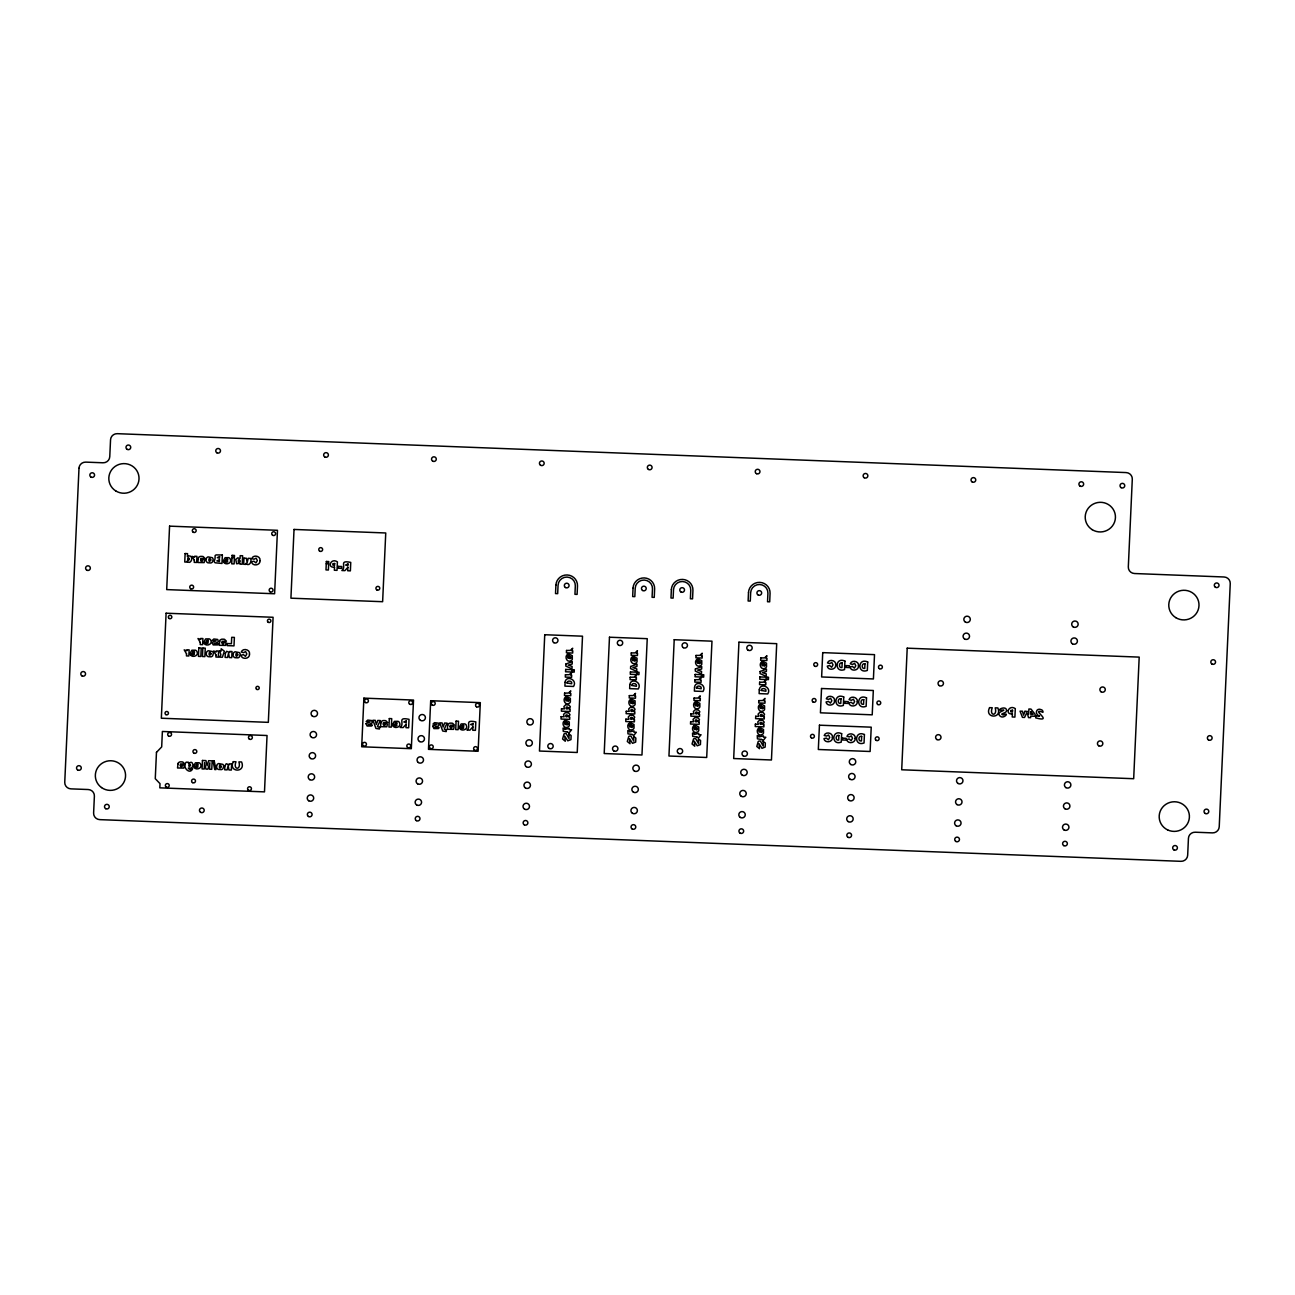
<?xml version="1.0" encoding="UTF-8"?>
<svg xmlns="http://www.w3.org/2000/svg" width="1295" height="1295" viewBox="0 0 1295 1295"><rect width="100%" height="100%" fill="white"/><g stroke="black" fill="none" stroke-linecap="round" stroke-linejoin="round"><path stroke-width="1.5" d="M192.583 768.696C190.138 775.268 181.672 767.255 186.156 762.172L188.39 762.253L188.358 763.16L191.029 762.269A2.315 2.266 -7 0 1 192.307 763.03C193.894 764.957 192.405 768.922 189.588 768.129C186.091 767.045 190.414 771.221 192.583 768.696M78.995 468.223L64.75 782.277A6.475 6.345 -7 0 0 70.934 788.865L88.206 789.529A6.475 6.345 -7 0 1 94.389 796.117L93.612 813.05A6.475 6.345 -7 0 0 99.812 819.638L1180.91 861.321A6.475 6.345 -7 0 0 1187.677 855.218L1188.438 838.302A6.475 6.345 -7 0 1 1195.204 832.216L1212.46 832.879A6.475 6.345 -7 0 0 1219.226 826.777L1230.25 583.576A6.475 6.345 -7 0 0 1224.066 576.987L1134.517 573.523A6.475 6.345 -7 0 1 1128.317 566.935L1132.299 479.166A6.475 6.345 -7 0 0 1126.116 472.578L117.295 433.679A6.475 6.345 -7 0 0 110.544 439.782L109.767 456.698A6.475 6.345 -7 0 1 103.017 462.784L85.745 462.121A6.475 6.345 -7 0 0 78.995 468.223M156.468 752.363L155.27 778.683L160.013 783.653L159.819 787.846L264.488 791.876L267.045 735.511L162.377 731.481L161.681 746.924L156.468 752.363M169.58 526.142L166.699 589.597L274.605 593.757L277.47 530.303L169.58 526.142M166.1 613.215L161.341 718.223L268.324 722.351L273.083 617.278L166.1 613.215M185.12 553.548L184.748 562.014L186.982 562.095L187.03 561.188C191.012 565.818 194.347 555.345 188.73 555.927A2.315 2.266 -7 0 0 187.419 556.575L187.548 553.645L185.12 553.548M177.998 763.985L177.528 767.984L183.825 768.081L184.424 765.474L180.345 763.985L184.732 763.872L182.822 762.01A9.988 9.777 -7 0 0 179.843 761.913L178.451 762.658A2.719 2.655 -7 0 0 177.998 763.985M180.296 765.167C180.118 768.631 184.764 765.604 180.296 765.167M186.529 653.846L186.448 655.901L188.86 655.998L189.135 649.863L186.885 649.782L186.836 650.786L184.198 649.863L186.529 653.846M190.106 653.295C196.953 653.198 194.671 655.675 190.187 654.461C192.065 658.378 199.479 655.723 196.905 651.401A3.027 2.962 -7 0 0 195.432 650.203L191.838 650.236L190.106 653.295M194.347 560.33L194.25 562.386L196.662 562.467L196.937 556.348L194.687 556.251L194.638 557.255L192 556.332L194.347 560.33M198.297 558.517L197.811 562.516L204.124 562.613L204.723 560.007L200.644 558.534L205.031 558.404L203.121 556.542A9.988 9.777 -7 0 0 200.142 556.445L198.75 557.206A2.719 2.655 -7 0 0 198.297 558.517M200.595 559.715C200.417 563.163 205.063 560.136 200.595 559.715M198.831 647.905L198.443 656.371L200.854 656.468L201.227 648.002L198.831 647.905M193.7 765.847C200.547 765.75 198.264 768.243 193.781 767.012C195.658 770.93 203.072 768.291 200.515 763.953A3.027 2.962 -7 0 0 199.025 762.755L195.432 762.787L193.7 765.847M200.32 642.514L200.223 644.57L202.635 644.667L202.91 638.548L200.676 638.451L200.628 639.455L197.989 638.532L200.32 642.514M202.846 648.067L202.457 656.516L204.869 656.614L205.257 648.164L202.846 648.067M203.882 641.964C210.745 641.867 208.446 644.343 203.962 643.129C205.84 647.047 213.254 644.392 210.696 640.07A3.027 2.962 -7 0 0 209.223 638.872L205.614 638.904L203.882 641.964M202.441 760.473L202.052 768.922L204.238 769.003L204.529 762.561L205.921 769.068L207.896 769.149L209.871 762.771L209.58 769.214L211.765 769.295L212.153 760.845L208.641 760.699L207.054 765.798L205.937 760.602L202.441 760.473M219.454 559.812L219.373 561.528L216.848 560.913L219.454 559.812M219.6 556.591L219.519 558.21L217.333 557.643L219.6 556.591M216.006 654.995L215.909 657.034L218.321 657.132L218.596 651.013L216.362 650.916L216.314 651.919L213.675 650.996L216.006 654.995M222.368 554.988L221.979 563.454L215.18 562.791A2.299 2.25 -7 0 1 214.161 561.366C215.342 558.372 215.002 558.792 215.116 555.636A2.137 2.104 -7 0 1 216.265 554.908L222.368 554.988M219.697 641.316L219.211 645.315L225.508 645.396L226.123 642.806L222.044 641.316L226.415 641.203L224.521 639.325A9.988 9.777 -7 0 0 221.542 639.244L220.134 639.989A2.719 2.655 -7 0 0 219.697 641.316M223.371 560.751C230.219 560.654 227.936 563.131 223.452 561.917C225.33 565.834 232.744 563.179 230.186 558.857A3.027 2.962 -7 0 0 228.697 557.659L225.103 557.692L223.371 560.751M219.761 651.045L220.911 654.995L219.405 657.132L222.384 657.212L224.375 651.223L221.186 648.779L221.089 651.11L219.761 651.045M221.979 642.498C221.801 645.962 226.447 642.919 221.979 642.498M225.298 653.506L225.12 657.391L227.531 657.488L228.567 653.101L229.345 657.552L231.74 657.65L232.015 651.531L229.782 651.434L229.733 652.437L226.641 651.32L225.298 653.506M227.256 643.534L227.159 645.622L233.99 645.881L234.379 637.415L231.708 637.318L231.417 643.696L227.256 643.534M231.999 557.692L231.724 563.827L234.12 563.908L234.395 557.789L231.999 557.692M232.096 555.361L232.032 556.963L234.427 557.06L234.492 555.458L232.096 555.361M224.893 765.912L224.715 769.797L227.127 769.894L228.163 765.491L228.94 769.958L231.336 770.056L231.611 763.92L229.377 763.84L229.328 764.843L226.236 763.726L224.893 765.912M240.028 563.228L239.996 564.134L242.23 564.231L242.618 555.765L240.19 555.668L240.061 558.614L237.73 557.821L235.739 559.489L236.645 563.778L240.028 563.228M233.327 761.654C227.71 772.484 246.244 773.18 241.598 761.978L238.927 761.881C241.485 770.541 232.663 770.234 235.981 761.768L233.327 761.654M243.978 558.161L243.703 564.28L245.937 564.377L245.985 563.374C249.028 567.129 252.25 561.512 250.583 558.404L248.187 558.323L247.151 562.726L246.374 558.242L243.978 558.161M294.03 529.445L290.922 598.177L382.624 601.706L385.748 532.973L294.03 529.445M326.259 563.794L325.984 569.913L328.38 570.01L328.655 563.892L326.259 563.794M326.372 561.463L326.291 563.066L328.687 563.147L328.768 561.561L326.372 561.463M334.498 567.097L334.353 570.237L337.024 570.35L337.412 561.884C330.905 557.352 326.648 568.262 334.498 567.097M334.66 563.503L334.563 565.397L332.847 565.057L332.864 563.713L334.66 563.503M338.351 566.401L338.27 568.214L341.75 568.343L341.831 566.53L338.351 566.401M347.853 567.323L347.691 570.755L350.378 570.868L350.751 562.402C338.222 559.748 347.011 566.757 341.88 570.528L344.891 570.642L347.853 567.323M347.999 564.005L347.918 565.721L345.555 565.025L347.999 564.005M363.895 698.134L361.693 746.778L411.324 748.688L413.526 700.061L363.895 698.134M380.973 722.691L380.503 726.689L386.8 726.786L387.399 724.18L383.32 722.707L387.707 722.578L385.813 720.716A9.988 9.777 -7 0 0 382.818 720.619L381.426 721.38A2.719 2.655 -7 0 0 380.973 722.691M383.271 723.889C383.093 727.337 387.739 724.31 383.271 723.889M389.326 718.563L388.937 727.013L391.333 727.11L391.721 718.644L389.326 718.563M392.644 724.407C399.507 724.31 397.209 726.786 392.725 725.572C394.603 729.49 402.017 726.835 399.459 722.513A3.027 2.962 -7 0 0 397.986 721.315L394.376 721.347L392.644 724.407M406.128 724.245L405.966 727.677L408.653 727.774L409.026 719.324C396.497 716.653 405.286 723.678 400.155 727.45L403.166 727.563L406.128 724.245M406.274 720.927L406.193 722.642L403.83 721.946L406.274 720.927M430.685 700.708L428.483 749.352L478.114 751.262L480.316 702.635L430.685 700.708M447.762 725.265L447.277 729.263L453.59 729.36L454.189 726.754L450.11 725.281L454.496 725.151L452.586 723.29A9.988 9.777 -7 0 0 449.608 723.193L448.216 723.954A2.719 2.655 -7 0 0 447.762 725.265M450.061 726.463C449.883 729.911 454.529 726.884 450.061 726.463M456.099 721.137L455.727 729.587L458.122 729.684L458.511 721.218L456.099 721.137M459.434 726.981C466.281 726.884 463.998 729.36 459.515 728.146C461.392 732.063 468.806 729.409 466.249 725.087A3.027 2.962 -7 0 0 464.759 723.889L461.166 723.921L459.434 726.981M472.918 726.819L472.756 730.25L475.427 730.348L475.815 721.898C463.27 719.243 472.06 726.252 466.945 730.024L469.955 730.137L472.918 726.819M473.063 723.5L472.983 725.216L470.619 724.52L473.063 723.5M544.742 634.728L539.465 751.035L577.23 752.492L582.507 636.185L544.742 634.728M555.911 585.113L555.523 593.579L557.676 593.66L558.064 585.194A8.644 8.466 -7 0 1 567.08 577.068A8.644 8.466 -7 0 1 575.32 585.874L574.948 594.324L577.101 594.405L577.489 585.955A10.797 10.587 -7 0 0 567.178 574.964A10.797 10.587 -7 0 0 555.911 585.113M561.14 716.669L561.043 719.049L569.67 719.372L569.768 717.171L568.845 717.139L569.962 714.63L568.634 712.962L565.397 712.639L563.535 714.435L564.134 716.783L561.14 716.669M561.496 708.786L561.399 711.165L570.027 711.489L570.124 709.288L569.201 709.255L570.318 706.746L568.991 705.079L565.753 704.755L563.892 706.552L564.49 708.899L561.496 708.786M564.588 693.116L564.49 695.48L570.739 695.723L570.836 693.521L569.816 693.472L570.771 690.882L568.408 693.052L564.588 693.116M565.089 682.238L564.911 686.123L573.539 686.463C577.894 679.665 565.915 674.824 565.089 682.238M565.429 674.744L565.316 677.091L571.581 677.334L571.678 675.148L570.642 675.1L571.597 672.51L569.25 674.679L565.429 674.744M565.672 669.434L565.559 671.781L571.807 672.024L571.921 669.677L565.672 669.434M565.915 663.995L565.818 666.083L571.953 668.867L572.066 666.423L568.165 665.096L572.18 664.011L572.293 661.632L565.915 663.995M566.53 650.462L566.417 652.809L572.681 653.052L572.778 650.851L571.742 650.818L572.698 648.228L570.35 650.398L566.53 650.462M567.016 682.951L571.71 683.76C572.876 680.701 566.854 679.924 567.016 682.951M565.899 720.328C566.401 727.58 563.6 724.391 564.976 720.425C560.945 722.27 563.746 729.603 568.068 726.997A3.027 2.962 -7 0 0 569.298 725.54L569.282 722.011L565.899 720.328M566.967 696.678C567.469 703.93 564.669 700.741 566.044 696.775C562.014 698.62 564.814 705.953 569.136 703.347A3.027 2.962 -7 0 0 570.383 701.89L570.35 698.361L566.967 696.678M568.91 654.024C569.411 661.276 566.611 658.087 567.987 654.121C563.956 655.95 566.757 663.299 571.079 660.693A3.027 2.962 -7 0 0 572.309 659.236L572.293 655.707L568.91 654.024M566.935 722.756C565.348 727.482 570.205 723.338 566.935 722.756M568.003 699.106C566.433 703.849 571.273 699.688 568.003 699.106M569.946 656.452C568.359 661.178 573.199 657.034 569.946 656.452M567.34 731.966L569.055 732.905L571.581 729.781L569.201 729.684L569.266 728.389L564.701 729.425L564.717 728.308L563.066 728.065L563.244 731.351L567.34 731.966M572.665 669.709L572.568 672.056L574.187 672.121L574.3 669.774L572.665 669.709M609.476 637.221L604.198 753.528L641.964 754.985L647.241 638.678L609.476 637.221M625.873 719.162L625.776 721.542L634.404 721.865L634.501 719.68L633.579 719.631L634.696 717.122L633.368 715.455L630.131 715.131L628.269 716.928L628.868 719.275L625.873 719.162M626.246 711.279L626.132 713.658L634.76 713.982L634.858 711.797L633.935 711.748L635.052 709.239L633.724 707.572L630.487 707.248L628.625 709.045L629.224 711.392L626.246 711.279M633.045 588.092L632.672 596.558L634.825 596.639L635.214 588.173A8.644 8.466 -7 0 1 644.23 580.047A8.644 8.466 -7 0 1 652.47 588.837L652.081 597.303L654.25 597.384L654.622 588.917A10.797 10.587 -7 0 0 644.327 577.926A10.797 10.587 -7 0 0 633.045 588.092M629.338 695.609L629.224 697.973L635.473 698.215L635.57 696.014L634.55 695.982L635.505 693.375L633.158 695.561L629.338 695.609M629.823 684.731L629.645 688.616L638.273 688.956C642.628 682.157 630.649 677.317 629.823 684.731M630.163 677.236L630.066 679.6L636.314 679.843L636.412 677.641L635.392 677.593L636.347 675.003L633.983 677.172L630.163 677.236M630.406 671.943L630.293 674.29L636.557 674.533L636.654 672.17L630.406 671.943M630.649 666.504L630.552 668.576L636.687 671.377L636.8 668.932L632.899 667.589L636.913 666.504L637.027 664.141L630.649 666.504M631.264 652.955L631.167 655.319L637.415 655.545L637.512 653.36L636.492 653.311L637.448 650.721L635.084 652.89L631.264 652.955M631.75 685.443L636.444 686.269C637.609 683.193 631.588 682.416 631.75 685.443M630.633 722.82C631.134 730.072 628.334 726.884 629.71 722.918C625.679 724.763 628.48 732.096 632.802 729.49A3.027 2.962 -7 0 0 634.032 728.033L634.016 724.504L630.633 722.82M631.701 699.17C632.219 706.422 629.419 703.234 630.794 699.268C626.748 701.113 629.564 708.462 633.87 705.84A3.027 2.962 -7 0 0 635.117 704.399L635.084 700.87L631.701 699.17M633.644 656.516C634.145 663.768 631.345 660.579 632.721 656.614C628.69 658.459 631.491 665.792 635.813 663.186A3.027 2.962 -7 0 0 637.043 661.729L637.027 658.2L633.644 656.516M631.669 725.249C630.098 729.991 634.938 725.831 631.669 725.249M632.753 701.599C631.167 706.342 636.007 702.181 632.753 701.599M634.679 658.945C633.093 663.671 637.949 659.527 634.679 658.945M632.073 734.459L633.789 735.398L636.314 732.274L633.935 732.177L634 730.882L629.435 731.934L629.451 730.801L627.8 730.558L627.978 733.86L632.073 734.459M637.399 672.202L637.302 674.549L638.937 674.614L639.034 672.267L637.399 672.202M671.36 589.565L670.972 598.031L673.125 598.112L673.513 589.646A8.644 8.466 -7 0 1 682.53 581.52A8.644 8.466 -7 0 1 690.769 590.31L690.397 598.776L692.55 598.857L692.938 590.407A10.797 10.587 -7 0 0 682.627 579.415A10.797 10.587 -7 0 0 671.36 589.565M674.209 639.714L668.948 756.021L706.698 757.478L711.975 641.171L674.209 639.714M690.623 721.671L690.51 724.034L699.138 724.374L699.235 722.173L698.313 722.141L699.446 719.615L698.102 717.948L694.881 717.624L693.019 719.421L693.602 721.784L690.623 721.671M690.98 713.788L690.866 716.151L699.494 716.491L699.591 714.29L698.669 714.257L699.802 711.732L698.458 710.065L695.237 709.741L693.375 711.538L693.958 713.901L690.98 713.788M694.071 698.102L693.958 700.466L700.223 700.708L700.32 698.507L699.284 698.474L700.239 695.884L697.892 698.054L694.071 698.102M694.557 687.224L694.379 691.109L703.023 691.449C707.378 684.65 695.383 679.81 694.557 687.224M694.897 679.729L694.8 682.093L701.048 682.335L701.145 680.134L700.126 680.085L701.081 677.495L698.717 679.665L694.897 679.729M695.14 674.436L695.043 676.783L701.291 677.026L701.388 674.679L695.14 674.436M695.383 668.997L695.302 671.069L701.437 673.869L701.55 671.425L697.633 670.082L701.647 668.997L701.76 666.634L695.383 668.997M695.998 655.448L695.901 657.811L702.149 658.054L702.246 655.853L701.226 655.804L702.181 653.214L699.818 655.383L695.998 655.448M696.5 687.936L701.178 688.762C702.343 685.686 696.322 684.909 696.5 687.936M695.366 725.313C695.884 732.565 693.084 729.376 694.46 725.41C690.413 727.256 693.23 734.605 697.536 731.983A3.027 2.962 -7 0 0 698.782 730.542L698.75 727.013L695.366 725.313M696.451 701.663C696.953 708.932 694.152 705.726 695.528 701.76C691.498 703.606 694.298 710.955 698.62 708.349A3.027 2.962 -7 0 0 699.85 706.892L699.834 703.363L696.451 701.663M698.377 659.009C698.879 666.261 696.079 663.072 697.455 659.106C693.424 660.952 696.224 668.285 700.546 665.679A3.027 2.962 -7 0 0 701.777 664.222L701.76 660.693L698.377 659.009M696.419 727.741C694.832 732.484 699.672 728.324 696.419 727.741M697.487 704.108C695.901 708.834 700.741 704.674 697.487 704.108M699.413 661.437C697.827 666.18 702.683 662.02 699.413 661.437M696.807 736.968L698.523 737.891L701.048 734.767L698.669 734.67L698.733 733.375L694.185 734.427L694.185 733.294L692.534 733.051L692.712 736.353L696.807 736.968M702.149 674.695L702.036 677.058L703.671 677.107L703.768 674.76L702.149 674.695M738.943 642.207L733.682 758.53L771.448 759.987L776.709 643.664L738.943 642.207M748.494 592.543L748.121 601.009L750.274 601.09L750.663 592.624A8.644 8.466 -7 0 1 759.663 584.498A8.644 8.466 -7 0 1 767.919 593.288L767.53 601.754L769.699 601.835L770.072 593.369A10.797 10.587 -7 0 0 759.76 582.378A10.797 10.587 -7 0 0 748.494 592.543M755.357 724.164L755.244 726.527L763.872 726.867L763.985 724.666L763.046 724.633L764.179 722.108L762.836 720.441L759.615 720.133L757.753 721.93L758.336 724.277L755.357 724.164M755.713 716.281L755.6 718.644L764.244 718.984L764.341 716.783L763.419 716.75L764.536 714.241L763.192 712.558L759.971 712.25L758.109 714.047L758.692 716.394L755.713 716.281M758.805 700.611L758.692 702.958L764.957 703.201L765.054 701L764.034 700.967L764.989 698.377L762.625 700.546L758.805 700.611M759.291 689.733L759.129 693.618L767.757 693.942C772.111 687.143 760.116 682.319 759.291 689.733M759.631 682.222L759.534 684.586L765.782 684.828L765.879 682.627L764.859 682.594L765.814 679.988L763.467 682.174L759.631 682.222M759.874 676.929L759.776 679.276L766.025 679.519L766.138 677.172L759.874 676.929M760.133 671.49L760.035 673.578L766.171 676.362L766.284 673.918L762.366 672.574L766.397 671.49L766.494 669.126L760.133 671.49M760.748 657.941L760.634 660.304L766.883 660.547L766.98 658.346L765.96 658.313L766.915 655.707L764.568 657.892L760.748 657.941M761.233 690.429L765.912 691.255C767.093 688.179 761.055 687.418 761.233 690.429M760.116 727.806C760.618 735.074 757.818 731.869 759.194 727.903C755.163 729.749 757.963 737.098 762.286 734.492A3.027 2.962 -7 0 0 763.516 733.035L763.5 729.506L760.116 727.806M761.185 704.156C761.687 711.424 758.886 708.235 760.262 704.27C756.231 706.099 759.032 713.448 763.354 710.842A3.027 2.962 -7 0 0 764.584 709.385L764.568 705.856L761.185 704.156M763.111 661.502C763.613 668.754 760.829 665.565 762.188 661.599C758.158 663.445 760.958 670.794 765.28 668.171A3.027 2.962 -7 0 0 766.527 666.731L766.494 663.202L763.111 661.502M761.152 730.25C759.566 734.977 764.406 730.817 761.152 730.25M762.221 706.601C760.634 711.327 765.491 707.167 762.221 706.601M764.147 663.93C762.577 668.673 767.417 664.513 764.147 663.93M761.557 739.461L763.273 740.384L765.798 737.26L763.419 737.163L763.467 735.884L758.919 736.92L758.919 735.787L757.267 735.544L757.446 738.846L761.557 739.461M766.883 677.204L766.769 679.551L768.404 679.616L768.518 677.269L766.883 677.204M819.444 725.184L818.327 749.497L870.127 751.488L871.227 727.175L819.444 725.184M822.73 652.631L821.629 676.961L873.413 678.952L874.514 654.639L822.73 652.631M821.532 688.503L820.431 712.817L872.215 714.824L873.316 690.494L821.532 688.503M838.901 735.463L838.691 740.092C835.081 741.096 835.453 734.281 838.901 735.463M842.187 662.927L841.977 667.556C838.367 668.544 838.739 661.729 842.187 662.927M840.989 698.798L840.779 703.412C837.169 704.415 837.541 697.6 840.989 698.798M841.653 733.65L841.264 742.116C831.034 745.969 831.617 728.972 841.653 733.65M844.939 661.114L844.55 669.58C834.32 673.432 834.903 656.435 844.939 661.114M843.741 696.985L843.369 705.435C833.122 709.288 833.705 692.291 843.741 696.985M842.64 738.166L842.559 739.979L846.04 740.125L846.121 738.296L842.64 738.166M845.926 665.63L845.845 667.443L849.326 667.589L849.407 665.759L845.926 665.63M844.729 701.485L844.648 703.314L848.128 703.444L848.209 701.631L844.729 701.485M861.677 736.353L861.466 740.967C857.857 741.97 858.229 735.155 861.677 736.353M864.963 663.817L864.752 668.43C861.143 669.434 861.515 662.619 864.963 663.817M863.765 699.672L863.555 704.302C859.945 705.289 860.317 698.474 863.765 699.672M864.429 734.54L864.04 742.99C853.793 746.843 854.392 729.846 864.429 734.54M867.715 662.004L867.326 670.454C857.096 674.306 857.678 657.31 867.715 662.004M866.517 697.859L866.145 706.325C855.898 710.178 856.481 693.181 866.517 697.859M907.212 648.18L901.708 769.78L1133.675 778.716L1139.195 657.115L907.212 648.18M989.59 707.637C983.99 718.45 1002.524 719.162 997.862 707.944L995.207 707.847C997.749 716.507 988.927 716.216 992.245 707.734L989.59 707.637M1012.382 713.836L1012.237 716.977L1014.908 717.09L1015.296 708.624C1008.789 704.091 1004.531 715.002 1012.382 713.836M1012.544 710.243L1012.447 712.12L1010.731 711.797L1010.747 710.453L1012.544 710.243M1027.582 714.16L1028.505 717.608L1030.593 717.689L1030.674 716.103L1035.045 716.281L1035.126 714.338L1030.982 709.077L1028.894 708.996L1028.667 714.209L1027.582 714.16M1030.869 711.619L1030.755 714.29L1033.07 714.371L1030.869 711.619M1035.838 715.973L1035.741 717.883C1055.134 723.128 1028.764 707.556 1043.025 712.25L1042.863 711.36A2.412 2.363 -7 0 0 1041.552 709.789C1036.016 707.167 1034.284 714.371 1039.577 716.119L1035.838 715.973M249.514 654.088C249.984 658.961 241.776 660.029 241.048 655.238L243.411 654.639L245.435 656.322L246.827 653.959L245.613 651.579L243.606 652.648L241.275 652.033C242.667 647.71 250.388 649.394 249.514 654.088M260.02 560.654C260.489 565.526 252.282 566.595 251.554 561.82L253.917 561.204L255.941 562.904L257.349 560.541L256.119 558.145L254.111 559.213L251.78 558.614C253.172 554.276 260.894 555.976 260.02 560.654M835.712 664.982C836.198 669.855 827.991 670.923 827.262 666.132L829.626 665.533L831.649 667.233L833.041 664.853L831.827 662.473L829.82 663.542L827.489 662.943C828.881 658.605 836.602 660.288 835.712 664.982M834.53 700.838C835 705.71 826.793 706.779 826.064 702.003L828.428 701.404L830.451 703.088L831.859 700.724L830.629 698.329L828.622 699.397L826.291 698.798C827.699 694.476 835.404 696.16 834.53 700.838M832.426 737.519C832.895 742.391 824.705 743.459 823.96 738.668L826.339 738.069L828.363 739.769L829.755 737.405L828.541 735.01L826.534 736.078L824.203 735.479C825.595 731.141 833.316 732.824 832.426 737.519M858.488 665.857C858.973 670.729 850.766 671.797 850.038 667.022L852.401 666.407L854.425 668.107L855.817 665.743L854.603 663.348L852.596 664.416L850.265 663.817C851.657 659.479 859.378 661.178 858.488 665.857M857.306 701.728C857.776 706.601 849.569 707.669 848.84 702.877L851.203 702.278L853.227 703.962L854.635 701.599L853.405 699.219L851.398 700.287L849.067 699.672C850.459 695.35 858.18 697.034 857.306 701.728M855.202 738.393C855.671 743.265 847.48 744.334 846.736 739.558L849.115 738.943L851.139 740.643L852.531 738.279L851.317 735.884L849.293 736.952L846.962 736.353C848.371 732.031 856.076 733.715 855.202 738.393M568.958 733.957L569.039 738.619L566.239 733.65A2.752 2.687 -7 0 0 564.021 733.925L562.58 739.008L565.267 741.226L564.75 736.127L567.777 740.805L570.949 739.607L571.127 735.528L568.958 733.957M633.692 736.45L633.773 741.112L630.989 736.143A2.752 2.687 -7 0 0 628.755 736.434L627.314 741.501L630.017 743.718L629.483 738.619L632.51 743.314L635.683 742.1L635.861 738.02L633.692 736.45M698.442 738.943L698.507 743.621L695.723 738.652A2.752 2.687 -7 0 0 693.505 738.927L692.048 743.994L694.751 746.211L694.233 741.128L697.244 745.807L700.417 744.593L700.595 740.513L698.442 738.943M763.176 741.436L763.241 746.114L760.456 741.145A2.752 2.687 -7 0 0 758.239 741.42L756.798 746.503L759.485 748.704L758.967 743.621L761.978 748.3L765.151 747.085L765.329 743.006L763.176 741.436M206.099 559.149L206.051 560.427A3.027 2.978 -7 0 0 206.86 562.095A3.092 3.027 -7 0 0 207.977 562.823L210.842 562.969A3.173 3.108 -7 0 0 212.461 561.965L213.173 559.391A3.043 2.978 -7 0 0 212.331 557.708L208.106 556.899A2.995 2.93 -7 0 0 206.261 558.598L206.099 559.149M206.326 652.988L206.277 654.266A3.027 2.978 -7 0 0 207.087 655.934A3.092 3.027 -7 0 0 208.204 656.662L211.069 656.808A3.173 3.108 -7 0 0 212.688 655.804L213.4 653.214A3.043 2.978 -7 0 0 212.558 651.547L208.333 650.737A2.995 2.93 -7 0 0 206.488 652.437L206.326 652.988M216.621 765.798L216.573 767.077A3.027 2.978 -7 0 0 217.398 768.744A3.092 3.027 -7 0 0 218.499 769.473L221.364 769.618A3.173 3.108 -7 0 0 222.983 768.615L223.695 766.041A3.043 2.978 -7 0 0 222.853 764.358L218.628 763.548A2.995 2.93 -7 0 0 216.783 765.248L216.621 765.798M233.1 654.007L233.068 655.286A3.027 2.978 -7 0 0 233.877 656.97A3.092 3.027 -7 0 0 234.994 657.698L237.859 657.844A3.173 3.108 -7 0 0 239.478 656.84L240.19 654.25A3.043 2.978 -7 0 0 239.348 652.583L235.123 651.773A2.995 2.93 -7 0 0 233.278 653.457L233.1 654.007M1006.62 710.631C1006.83 713.335 998.218 713.82 1003.366 714.986C1010.569 711.311 1002.897 720.732 999.351 715.228A2.752 2.687 -7 0 1 999.076 713.059C1000.015 711.392 1007.202 709.498 1002.071 710.146C994.641 710.825 1006.474 704.626 1006.62 710.631M239.964 561.059C237.6 565.883 237.827 556.186 239.964 561.059M189.361 559.149C186.885 563.859 187.435 554.195 189.361 559.149M379.678 727.369L379.419 729.004L375.938 728.454L372.944 720.263L375.307 720.36L376.327 724.472L377.8 720.441L380.325 720.538L377.428 726.576L379.678 727.369M446.467 729.943L446.208 731.578L442.712 731.028L439.733 722.837L442.097 722.934L443.117 727.062L444.59 723.031L447.115 723.128L444.217 729.15L446.467 729.943M210.794 559.958C208.026 565.17 208.463 554.568 210.794 559.958M211.02 653.797C208.252 659.009 208.689 648.406 211.02 653.797M237.811 654.833C235.042 660.045 235.48 649.442 237.811 654.833M221.315 766.608C218.547 771.82 218.984 761.217 221.315 766.608M190.511 765.313C187.921 769.635 188.649 760.634 190.511 765.313M212.04 642.53L213.206 644.91L217.576 644.91A2.153 2.104 -7 0 0 218.418 643.987L214.161 643.599L217.204 642.466A1.829 1.797 -7 0 0 218.321 641.43L217.706 639.455L213.821 638.985L212.267 640.41L216.216 640.847L212.04 642.53M365.967 723.63L367.132 726.026L371.503 726.009A2.153 2.104 -7 0 0 372.345 725.087L368.088 724.698L371.131 723.565A1.829 1.797 -7 0 0 372.248 722.529L371.633 720.554L367.748 720.085L366.194 721.509L370.143 721.946L365.967 723.63M432.757 726.204L433.922 728.599L438.293 728.583A2.153 2.104 -7 0 0 439.134 727.66L434.877 727.272L437.92 726.155A1.829 1.797 -7 0 0 439.037 725.119L438.422 723.128L434.521 722.659L432.983 724.083L436.933 724.52L432.757 726.204M568.554 708.025C565.17 711.619 565.316 704.253 568.554 708.025M568.197 715.908C564.814 719.502 564.96 712.137 568.197 715.908M633.304 710.518C629.92 714.128 630.05 706.746 633.304 710.518M632.947 718.401C629.548 722.011 629.694 714.63 632.947 718.401M698.037 713.011C694.654 716.621 694.8 709.239 698.037 713.011M697.681 720.894C694.298 724.504 694.428 717.122 697.681 720.894M762.771 715.52C759.388 719.113 759.534 711.748 762.771 715.52M762.415 723.403C759.032 726.997 759.178 719.615 762.415 723.403M192.728 651.952C194.946 654.962 195.415 649.734 192.728 651.952M225.994 559.408C228.211 562.418 228.681 557.19 225.994 559.408M206.52 640.62C208.738 643.631 209.191 638.403 206.52 640.62M196.322 764.503C198.54 767.514 199.009 762.286 196.322 764.503M395.283 723.063C397.5 726.074 397.953 720.846 395.283 723.063M462.056 725.637C464.274 728.648 464.743 723.419 462.056 725.637M1024.944 711.327L1023.552 715.164L1022.467 711.23L1020.055 711.149L1022.435 717.365L1024.555 717.446L1027.437 711.424L1024.944 711.327M214.193 760.78L212.979 760.732L214.743 769.554L215.957 769.602L214.193 760.78M1064.943 808.76A3.237 3.173 -7 0 0 1069.929 806.202A3.237 3.173 -7 0 0 1065.186 803.256A3.237 3.173 -7 0 0 1064.943 808.76M1063.988 829.901A3.237 3.173 -7 0 0 1068.958 827.343A3.237 3.173 -7 0 0 1064.231 824.413A3.237 3.173 -7 0 0 1063.988 829.901M1065.898 787.603A3.237 3.173 -7 0 0 1070.884 785.045A3.237 3.173 -7 0 0 1066.157 782.115A3.237 3.173 -7 0 0 1065.898 787.603M958.009 783.443A3.237 3.173 -7 0 0 962.978 780.885A3.237 3.173 -7 0 0 958.251 777.955A3.237 3.173 -7 0 0 958.009 783.443M957.054 804.6A3.237 3.173 -7 0 0 962.023 802.042A3.237 3.173 -7 0 0 957.296 799.096A3.237 3.173 -7 0 0 957.054 804.6M956.082 825.741A3.237 3.173 -7 0 0 961.068 823.183A3.237 3.173 -7 0 0 956.341 820.253A3.237 3.173 -7 0 0 956.082 825.741M850.119 779.282A3.237 3.173 -7 0 0 855.088 776.725A3.237 3.173 -7 0 0 850.362 773.795A3.237 3.173 -7 0 0 850.119 779.282M849.148 800.439A3.237 3.173 -7 0 0 854.133 797.882A3.237 3.173 -7 0 0 849.407 794.936A3.237 3.173 -7 0 0 849.148 800.439M848.193 821.58A3.237 3.173 -7 0 0 853.178 819.023A3.237 3.173 -7 0 0 848.435 816.093A3.237 3.173 -7 0 0 848.193 821.58M742.213 775.122A3.237 3.173 -7 0 0 747.199 772.565A3.237 3.173 -7 0 0 742.472 769.635A3.237 3.173 -7 0 0 742.213 775.122M741.258 796.279A3.237 3.173 -7 0 0 746.244 793.722A3.237 3.173 -7 0 0 741.501 790.776A3.237 3.173 -7 0 0 741.258 796.279M740.303 817.42A3.237 3.173 -7 0 0 745.272 814.863A3.237 3.173 -7 0 0 740.546 811.933A3.237 3.173 -7 0 0 740.303 817.42M634.323 770.962A3.237 3.173 -7 0 0 639.309 768.404A3.237 3.173 -7 0 0 634.566 765.474A3.237 3.173 -7 0 0 634.323 770.962M633.368 792.119A3.237 3.173 -7 0 0 638.338 789.561A3.237 3.173 -7 0 0 633.611 786.615A3.237 3.173 -7 0 0 633.368 792.119M632.397 813.26A3.237 3.173 -7 0 0 637.383 810.702A3.237 3.173 -7 0 0 632.656 807.772A3.237 3.173 -7 0 0 632.397 813.26M526.191 766.656A3.237 3.173 -7 0 0 531.387 764.519A3.237 3.173 -7 0 0 526.935 761.201A3.237 3.173 -7 0 0 526.191 766.656M525.462 787.959A3.237 3.173 -7 0 0 530.448 785.401A3.237 3.173 -7 0 0 525.721 782.455A3.237 3.173 -7 0 0 525.462 787.959M524.507 809.1A3.237 3.173 -7 0 0 529.493 806.542A3.237 3.173 -7 0 0 524.75 803.612A3.237 3.173 -7 0 0 524.507 809.1M418.285 762.48A3.237 3.173 -7 0 0 423.481 760.392A3.237 3.173 -7 0 0 419.062 757.025A3.237 3.173 -7 0 0 418.285 762.48M417.573 783.799A3.237 3.173 -7 0 0 422.559 781.241A3.237 3.173 -7 0 0 417.816 778.295A3.237 3.173 -7 0 0 417.573 783.799M416.618 804.94A3.237 3.173 -7 0 0 421.587 802.382A3.237 3.173 -7 0 0 416.86 799.452A3.237 3.173 -7 0 0 416.618 804.94M310.638 758.481A3.237 3.173 -7 0 0 315.624 755.94A3.237 3.173 -7 0 0 310.897 752.994A3.237 3.173 -7 0 0 310.638 758.481M309.602 779.59A3.237 3.173 -7 0 0 314.653 777.178A3.237 3.173 -7 0 0 310.023 774.102A3.237 3.173 -7 0 0 309.602 779.59M308.615 800.715A3.237 3.173 -7 0 0 313.698 798.351A3.237 3.173 -7 0 0 309.084 795.227A3.237 3.173 -7 0 0 308.615 800.715M527.389 745.661A3.237 3.173 -7 0 0 532.358 743.103A3.237 3.173 -7 0 0 527.632 740.157A3.237 3.173 -7 0 0 527.389 745.661M419.483 741.501A3.237 3.173 -7 0 0 424.469 738.943A3.237 3.173 -7 0 0 419.742 735.997A3.237 3.173 -7 0 0 419.483 741.501M311.593 737.341A3.237 3.173 -7 0 0 316.579 734.783A3.237 3.173 -7 0 0 311.852 731.837A3.237 3.173 -7 0 0 311.593 737.341M312.305 716.022A3.237 3.173 -7 0 0 317.502 713.933A3.237 3.173 -7 0 0 313.082 710.566A3.237 3.173 -7 0 0 312.305 716.022M420.454 720.344A3.237 3.173 -7 0 0 425.424 717.786A3.237 3.173 -7 0 0 420.697 714.856A3.237 3.173 -7 0 0 420.454 720.344M528.344 724.504A3.237 3.173 -7 0 0 533.33 721.946A3.237 3.173 -7 0 0 528.587 719.016A3.237 3.173 -7 0 0 528.344 724.504M850.783 764.487A3.237 3.173 -7 0 0 855.768 761.929A3.237 3.173 -7 0 0 851.025 758.983A3.237 3.173 -7 0 0 850.783 764.487M965.325 622.037A3.237 3.173 -7 0 0 970.311 619.479A3.237 3.173 -7 0 0 965.568 616.549A3.237 3.173 -7 0 0 965.325 622.037M1073.183 626.877A3.237 3.173 -7 0 0 1078.168 624.319A3.237 3.173 -7 0 0 1073.442 621.373A3.237 3.173 -7 0 0 1073.183 626.877M1215.39 587.25A2.38 2.331 -7 0 0 1219.032 585.372A2.38 2.331 -7 0 0 1215.568 583.219A2.38 2.331 -7 0 0 1215.39 587.25M1211.91 664.011A2.38 2.331 -7 0 0 1215.552 662.134A2.38 2.331 -7 0 0 1212.088 659.981A2.38 2.331 -7 0 0 1211.91 664.011M1208.462 739.931A2.38 2.331 -7 0 0 1212.12 738.053A2.38 2.331 -7 0 0 1208.64 735.916A2.38 2.331 -7 0 0 1208.462 739.931M1205.127 813.422A2.38 2.331 -7 0 0 1208.785 811.544A2.38 2.331 -7 0 0 1205.305 809.391A2.38 2.331 -7 0 0 1205.127 813.422M77.603 769.942A2.38 2.331 -7 0 0 81.277 768.113A2.38 2.331 -7 0 0 77.846 765.912A2.38 2.331 -7 0 0 77.603 769.942M90.796 476.965A2.38 2.331 -7 0 0 94.551 475.314A2.38 2.331 -7 0 0 91.217 472.966A2.38 2.331 -7 0 0 90.796 476.965M86.684 570.108A2.38 2.331 -7 0 0 90.342 568.23A2.38 2.331 -7 0 0 86.878 566.077A2.38 2.331 -7 0 0 86.684 570.108M81.893 675.844A2.38 2.331 -7 0 0 85.551 673.967A2.38 2.331 -7 0 0 82.087 671.814A2.38 2.331 -7 0 0 81.893 675.844M1121.114 487.648A2.38 2.331 -7 0 0 1124.756 485.771A2.38 2.331 -7 0 0 1121.292 483.618A2.38 2.331 -7 0 0 1121.114 487.648M1079.998 486.062A2.38 2.331 -7 0 0 1083.656 484.184A2.38 2.331 -7 0 0 1080.192 482.031A2.38 2.331 -7 0 0 1079.998 486.062M972.108 481.902A2.38 2.331 -7 0 0 975.766 480.024A2.38 2.331 -7 0 0 972.286 477.871A2.38 2.331 -7 0 0 972.108 481.902M864.186 477.725A2.38 2.331 -7 0 0 867.86 475.88A2.38 2.331 -7 0 0 864.429 473.695A2.38 2.331 -7 0 0 864.186 477.725M756.474 473.662A2.38 2.331 -7 0 0 759.971 471.526A2.38 2.331 -7 0 0 756.345 469.632A2.38 2.331 -7 0 0 756.474 473.662M648.423 469.421A2.38 2.331 -7 0 0 652.081 467.544A2.38 2.331 -7 0 0 648.601 465.391A2.38 2.331 -7 0 0 648.423 469.421M540.533 465.261A2.38 2.331 -7 0 0 544.175 463.383A2.38 2.331 -7 0 0 540.711 461.23A2.38 2.331 -7 0 0 540.533 465.261M432.627 461.101A2.38 2.331 -7 0 0 436.285 459.223A2.38 2.331 -7 0 0 432.821 457.07A2.38 2.331 -7 0 0 432.627 461.101M324.737 456.941A2.38 2.331 -7 0 0 328.396 455.063A2.38 2.331 -7 0 0 324.916 452.91A2.38 2.331 -7 0 0 324.737 456.941M216.848 452.781A2.38 2.331 -7 0 0 220.49 450.903A2.38 2.331 -7 0 0 217.026 448.75A2.38 2.331 -7 0 0 216.848 452.781M105.656 808.663A2.38 2.331 -7 0 0 109.249 806.688A2.38 2.331 -7 0 0 105.721 804.632A2.38 2.331 -7 0 0 105.656 808.663M200.547 812.305A2.38 2.331 -7 0 0 204.205 810.427A2.38 2.331 -7 0 0 200.725 808.274A2.38 2.331 -7 0 0 200.547 812.305M740.028 833.106A2.38 2.331 -7 0 0 743.67 831.228A2.38 2.331 -7 0 0 740.206 829.075A2.38 2.331 -7 0 0 740.028 833.106M524.232 824.785A2.38 2.331 -7 0 0 527.891 822.908A2.38 2.331 -7 0 0 524.41 820.755A2.38 2.331 -7 0 0 524.232 824.785M1063.697 845.586A2.38 2.331 -7 0 0 1067.355 843.709A2.38 2.331 -7 0 0 1063.891 841.556A2.38 2.331 -7 0 0 1063.697 845.586M955.807 841.426A2.38 2.331 -7 0 0 959.466 839.548A2.38 2.331 -7 0 0 955.985 837.396A2.38 2.331 -7 0 0 955.807 841.426M632.122 828.946A2.38 2.331 -7 0 0 635.78 827.068A2.38 2.331 -7 0 0 632.316 824.915A2.38 2.331 -7 0 0 632.122 828.946M416.342 820.625A2.38 2.331 -7 0 0 419.985 818.748A2.38 2.331 -7 0 0 416.521 816.595A2.38 2.331 -7 0 0 416.342 820.625M847.788 837.169A2.38 2.331 -7 0 0 851.56 835.534A2.38 2.331 -7 0 0 848.241 833.154A2.38 2.331 -7 0 0 847.788 837.169M1174.015 849.957A2.38 2.331 -7 0 0 1177.398 847.658A2.38 2.331 -7 0 0 1173.691 845.943A2.38 2.331 -7 0 0 1174.015 849.957M308.437 816.465A2.38 2.331 -7 0 0 312.095 814.587A2.38 2.331 -7 0 0 308.631 812.434A2.38 2.331 -7 0 0 308.437 816.465M127.072 449.316A2.38 2.331 -7 0 0 130.73 447.439A2.38 2.331 -7 0 0 127.266 445.286A2.38 2.331 -7 0 0 127.072 449.316M101.528 787.57A15.119 14.812 -7 0 0 125.485 777.065A15.119 14.812 -7 0 0 104.328 762.043A15.119 14.812 -7 0 0 101.528 787.57M1167.669 829.933A15.119 14.812 -7 0 0 1189.377 815.461A15.119 14.812 -7 0 0 1165.84 804.341A15.119 14.812 -7 0 0 1167.669 829.933M879.386 668.657A1.942 1.91 -7 0 0 882.381 667.119A1.942 1.91 -7 0 0 879.548 665.355A1.942 1.91 -7 0 0 879.386 668.657M814.652 666.164A1.942 1.91 -7 0 0 817.647 664.626A1.942 1.91 -7 0 0 814.798 662.862A1.942 1.91 -7 0 0 814.652 666.164M813.033 702.003A1.942 1.91 -7 0 0 816.012 700.466A1.942 1.91 -7 0 0 813.179 698.717A1.942 1.91 -7 0 0 813.033 702.003M877.767 704.496A1.942 1.91 -7 0 0 880.746 702.958A1.942 1.91 -7 0 0 877.913 701.21A1.942 1.91 -7 0 0 877.767 704.496M876.067 740.303A1.942 1.91 -7 0 0 879.127 738.895A1.942 1.91 -7 0 0 876.375 737.017A1.942 1.91 -7 0 0 876.067 740.303M811.398 737.859A1.942 1.91 -7 0 0 814.393 736.321A1.942 1.91 -7 0 0 811.56 734.556A1.942 1.91 -7 0 0 811.398 737.859M1175.747 617.618A15.119 14.812 -7 0 0 1198.992 605.672A15.119 14.812 -7 0 0 1176.912 591.977A15.119 14.812 -7 0 0 1175.747 617.618M1092.187 529.655A15.119 14.812 -7 0 0 1115.432 517.709A15.119 14.812 -7 0 0 1093.352 504.014A15.119 14.812 -7 0 0 1092.187 529.655M115.789 490.951A15.119 14.812 -7 0 0 139.018 479.004A15.119 14.812 -7 0 0 116.955 465.31A15.119 14.812 -7 0 0 115.789 490.951M758.32 595.085A2.38 2.331 -7 0 0 761.654 592.705A2.38 2.331 -7 0 0 757.883 591.087A2.38 2.331 -7 0 0 758.32 595.085M681.121 592.09A2.38 2.331 -7 0 0 684.505 589.792A2.38 2.331 -7 0 0 680.798 588.076A2.38 2.331 -7 0 0 681.121 592.09M642.563 590.471A2.38 2.331 -7 0 0 646.221 588.594A2.38 2.331 -7 0 0 642.741 586.441A2.38 2.331 -7 0 0 642.563 590.471M565.413 587.509A2.38 2.331 -7 0 0 569.072 585.631A2.38 2.331 -7 0 0 565.607 583.478A2.38 2.331 -7 0 0 565.413 587.509M964.548 638.953A3.237 3.173 -7 0 0 969.534 636.395A3.237 3.173 -7 0 0 964.807 633.465A3.237 3.173 -7 0 0 964.548 638.953M1072.422 643.793A3.237 3.173 -7 0 0 1077.408 641.235A3.237 3.173 -7 0 0 1072.665 638.289A3.237 3.173 -7 0 0 1072.422 643.793M268.227 622.28A1.732 1.7 -7 0 0 270.898 620.904A1.732 1.7 -7 0 0 268.373 619.334A1.732 1.7 -7 0 0 268.227 622.28M256.669 689.361A1.683 1.651 -7 0 0 259.243 688.034A1.683 1.651 -7 0 0 256.798 686.512A1.683 1.651 -7 0 0 256.669 689.361M169.143 618.476A1.748 1.716 -7 0 0 171.83 617.084A1.748 1.716 -7 0 0 169.289 615.497A1.748 1.716 -7 0 0 169.143 618.476M165.809 714.597A1.732 1.7 -7 0 0 168.463 713.221A1.732 1.7 -7 0 0 165.938 711.667A1.732 1.7 -7 0 0 165.809 714.597M248.446 790.258A1.942 1.91 -7 0 0 251.44 788.72A1.942 1.91 -7 0 0 248.608 786.971A1.942 1.91 -7 0 0 248.446 790.258M249.368 739.137A1.942 1.91 -7 0 0 252.347 737.6A1.942 1.91 -7 0 0 249.514 735.835A1.942 1.91 -7 0 0 249.368 739.137M193.829 753.091A1.942 1.91 -7 0 0 196.808 751.553A1.942 1.91 -7 0 0 193.975 749.805A1.942 1.91 -7 0 0 193.829 753.091M192.486 782.601A1.942 1.91 -7 0 0 195.48 781.063A1.942 1.91 -7 0 0 192.631 779.299A1.942 1.91 -7 0 0 192.486 782.601M168.56 736.013A1.942 1.91 -7 0 0 171.539 734.475A1.942 1.91 -7 0 0 168.706 732.727A1.942 1.91 -7 0 0 168.56 736.013M166.229 787.085A1.942 1.91 -7 0 0 169.224 785.579A1.942 1.91 -7 0 0 166.407 783.783A1.942 1.91 -7 0 0 166.229 787.085M743.249 755.891A2.703 2.639 -7 0 0 747.409 753.755A2.703 2.639 -7 0 0 743.459 751.31A2.703 2.639 -7 0 0 743.249 755.891M748.041 650.155A2.703 2.639 -7 0 0 752.201 648.018A2.703 2.639 -7 0 0 748.251 645.574A2.703 2.639 -7 0 0 748.041 650.155M678.515 753.399A2.703 2.639 -7 0 0 682.659 751.262A2.703 2.639 -7 0 0 678.726 748.818A2.703 2.639 -7 0 0 678.515 753.399M683.307 647.646A2.703 2.639 -7 0 0 687.467 645.525A2.703 2.639 -7 0 0 683.517 643.081A2.703 2.639 -7 0 0 683.307 647.646M549.048 748.397A2.703 2.639 -7 0 0 553.192 746.26A2.703 2.639 -7 0 0 549.242 743.832A2.703 2.639 -7 0 0 549.048 748.397M553.839 642.66A2.703 2.639 -7 0 0 557.983 640.523A2.703 2.639 -7 0 0 554.05 638.079A2.703 2.639 -7 0 0 553.839 642.66M613.781 750.906A2.703 2.639 -7 0 0 617.925 748.769A2.703 2.639 -7 0 0 613.992 746.325A2.703 2.639 -7 0 0 613.781 750.906M618.573 645.153A2.703 2.639 -7 0 0 622.717 643.032A2.703 2.639 -7 0 0 618.783 640.572A2.703 2.639 -7 0 0 618.573 645.153M476.447 706.779A1.942 1.91 -7 0 0 479.441 705.241A1.942 1.91 -7 0 0 476.609 703.476A1.942 1.91 -7 0 0 476.447 706.779M432.222 705.079A1.942 1.91 -7 0 0 435.201 703.541A1.942 1.91 -7 0 0 432.368 701.777A1.942 1.91 -7 0 0 432.222 705.079M430.248 748.429A1.942 1.91 -7 0 0 433.242 746.891A1.942 1.91 -7 0 0 430.393 745.127A1.942 1.91 -7 0 0 430.248 748.429M474.488 750.129A1.942 1.91 -7 0 0 477.466 748.591A1.942 1.91 -7 0 0 474.634 746.843A1.942 1.91 -7 0 0 474.488 750.129M409.657 704.205A1.942 1.91 -7 0 0 412.652 702.667A1.942 1.91 -7 0 0 409.819 700.903A1.942 1.91 -7 0 0 409.657 704.205M365.433 702.505A1.942 1.91 -7 0 0 368.411 700.967A1.942 1.91 -7 0 0 365.578 699.203A1.942 1.91 -7 0 0 365.433 702.505M363.458 745.855A1.942 1.91 -7 0 0 366.453 744.317A1.942 1.91 -7 0 0 363.62 742.553A1.942 1.91 -7 0 0 363.458 745.855M407.698 747.555A1.942 1.91 -7 0 0 410.693 746.017A1.942 1.91 -7 0 0 407.844 744.253A1.942 1.91 -7 0 0 407.698 747.555M376.796 589.889A1.942 1.91 -7 0 0 379.775 588.351A1.942 1.91 -7 0 0 376.942 586.603A1.942 1.91 -7 0 0 376.796 589.889M319.638 551.136A1.942 1.91 -7 0 0 322.633 549.614A1.942 1.91 -7 0 0 319.784 547.85A1.942 1.91 -7 0 0 319.638 551.136M190.64 588.675A1.942 1.91 -7 0 0 193.619 587.137A1.942 1.91 -7 0 0 190.786 585.372A1.942 1.91 -7 0 0 190.64 588.675M270.04 591.734A1.942 1.91 -7 0 0 273.035 590.196A1.942 1.91 -7 0 0 270.202 588.432A1.942 1.91 -7 0 0 270.04 591.734M272.614 535.272A1.942 1.91 -7 0 0 275.592 533.718A1.942 1.91 -7 0 0 272.743 531.97A1.942 1.91 -7 0 0 272.614 535.272M193.198 532.213A1.942 1.91 -7 0 0 196.176 530.675A1.942 1.91 -7 0 0 193.343 528.91A1.942 1.91 -7 0 0 193.198 532.213M936.852 739.526A2.703 2.639 -7 0 0 941.012 737.389A2.703 2.639 -7 0 0 937.062 734.945A2.703 2.639 -7 0 0 936.852 739.526M939.296 685.605A2.703 2.639 -7 0 0 943.456 683.469A2.703 2.639 -7 0 0 939.506 681.024A2.703 2.639 -7 0 0 939.296 685.605M1098.694 745.774A2.703 2.639 -7 0 0 1102.838 743.638A2.703 2.639 -7 0 0 1098.905 741.193A2.703 2.639 -7 0 0 1098.694 745.774M1100.944 691.708A2.703 2.639 -7 0 0 1105.266 689.944A2.703 2.639 -7 0 0 1101.559 687.159A2.703 2.639 -7 0 0 1100.944 691.708"/></g></svg>
